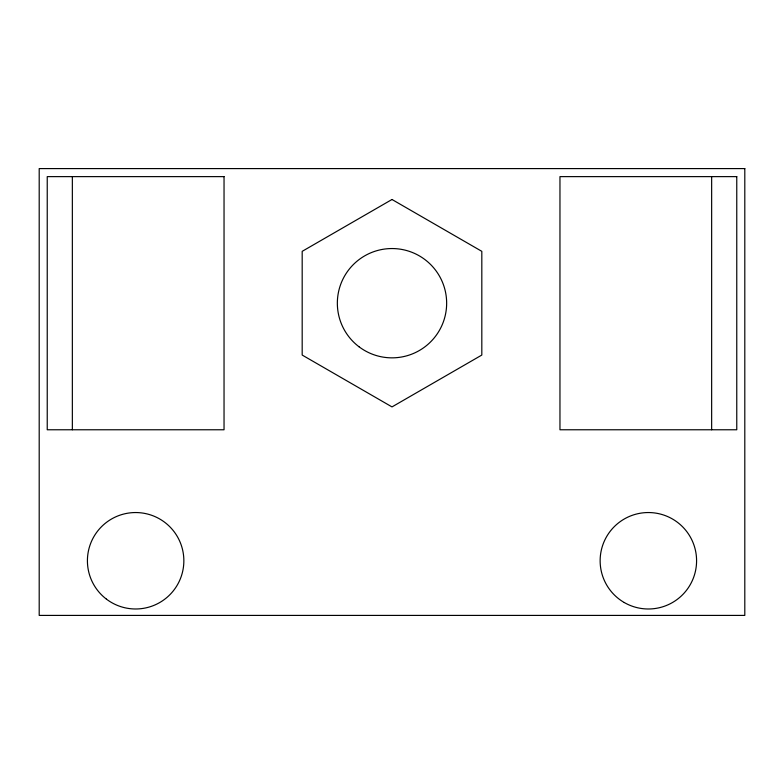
<?xml version="1.0" encoding="UTF-8"?>
<svg xmlns="http://www.w3.org/2000/svg" width="784" height="784" viewBox="0 0 784 784"><rect width="100%" height="100%" fill="white"/><g stroke="black" fill="none" stroke-linecap="round" stroke-linejoin="round"><path stroke-width="1.18" d="M711.647 176.625L711.647 429.769M72.353 176.625L72.353 429.769M392 199.489L302.183 251.341L302.183 355.054L392 406.906L481.817 355.054L481.817 251.341L392 199.489M744.8 168.589L39.2 168.589L39.2 615.411L744.8 615.411L744.8 168.589M224.038 176.625L47.236 176.625L47.236 429.769L224.038 429.769L224.038 176.625M736.764 176.625L559.962 176.625L559.962 429.769L736.764 429.769L736.764 176.625M358.984 346.744A54.645 54.645 0 0 0 446.223 310.013A54.645 54.645 0 0 0 370.793 252.83A54.645 54.645 0 0 0 358.984 346.744M106.379 599.094A48.216 48.216 0 0 0 183.456 566.94A48.216 48.216 0 0 0 117.071 516.264A48.216 48.216 0 0 0 106.379 599.094M624.25 602.524A48.216 48.216 0 0 0 696.584 560.766A48.216 48.216 0 0 0 624.25 519.008A48.216 48.216 0 0 0 624.25 602.524"/></g></svg>
